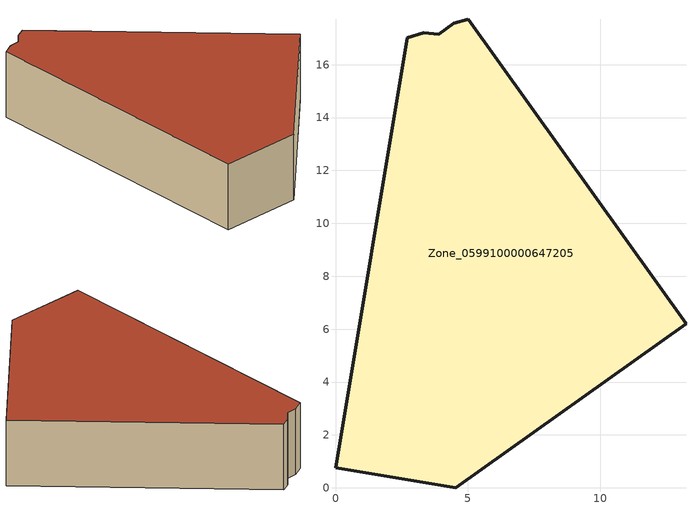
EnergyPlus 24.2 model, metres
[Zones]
Zone_0599100000647205
 floor ground (C_G): 3.91,17.15 4.47,17.56 5.02,17.72 13.25,6.2 4.55,0 0,0.77 2.72,17.02 3.33,17.21 z0
 wall outside (C_F): 0,0.77 4.55,0 13.25,6.2 5.02,17.72 4.47,17.56 3.91,17.15 3.33,17.21 2.72,17.02 0,0.77 z0:3.8
 roof outside (C_R): 3.91,17.15 3.33,17.21 2.72,17.02 0,0.77 4.55,0 13.25,6.2 5.02,17.72 4.47,17.56 z3.8
[BUILDING]
Pand.0599100000647205: North Axis=0; Terrain=City; Loads Convergence Tolerance Value=0.04; Temperature Convergence Tolerance Value=0.4; Solar Distribution=FullExterior; Maximum Number of Warmup Days=25; Minimum Number of Warmup Days=1
[Site:Location]
Rotterdam.The.Hague.AP_ZH_NLD Design_Conditions: Latitude=51.96; Longitude=4.45; Time Zone=1; Elevation=-4.5
[SITE:GROUNDTEMPERATURE:BUILDINGSURFACE]
18, 18, 18, 18, 18, 18, 18, 18, 18, 18, 18, 18
[MATERIAL] Thermal Absorptance=0.9; Solar Absorptance=0.7; Visible Absorptance=0.7
Name | Roughness | Thickness | Conductivity | Density | Specific Heat
G.TI.1975-1991 | MediumSmooth | 0.15 | 0.288461 | 540 | 1210
F.TI.1975-1991 | Rough | 0.3 | 0.230769 | 1920 | 840
R.TI.1975-1991 | MediumRough | 0.2 | 0.153846 | 1500 | 1000
[CONSTRUCTION]
C_G: G.TI.1975-1991
C_F: F.TI.1975-1991
C_R: R.TI.1975-1991
[ZONE]
Zone_0599100000647205: Type=1; Multiplier=1; Ceiling Height=Autocalculate; Volume=Autocalculate; Floor Area=autocalculate; Part of Total Floor Area=Yes
[ZONEINFILTRATION:DESIGNFLOWRATE]
Infil_Zone_0599100000647205: Zone or ZoneList or Space or SpaceList=Zone_0599100000647205; Schedule=AlwaysOn; Design Flow Rate Calculation Method=Flow/Area; Flow Rate per Floor Area=0.003; Constant Term Coefficient=1; Temperature Term Coefficient=0; Velocity Term Coefficient=0; Velocity Squared Term Coefficient=0
[HVACTEMPLATE:ZONE:IDEALLOADSAIRSYSTEM]
Zone_0599100000647205: Maximum Heating Supply Air Temperature=50; Minimum Cooling Supply Air Temperature=13; Maximum Heating Supply Air Humidity Ratio=0.0156; Minimum Cooling Supply Air Humidity Ratio=0.0077; Heating Limit=NoLimit; Cooling Limit=NoLimit; Dehumidification Control Type=ConstantSensibleHeatRatio; Cooling Sensible Heat Ratio=0.7; Dehumidification Setpoint=60; Humidification Control Type=None; Humidification Setpoint=30; Outdoor Air Method=None; Outdoor Air Flow Rate per Person=0.00944; Outdoor Air Flow Rate per Zone Floor Area=0; Outdoor Air Flow Rate per Zone=0; Demand Controlled Ventilation Type=None; Outdoor Air Economizer Type=NoEconomizer; Heat Recovery Type=None; Sensible Heat Recovery Effectiveness=0.7; Latent Heat Recovery Effectiveness=0.65
[ZONECONTROL:THERMOSTAT]
ThermostatControl_Zone_0599100000647205: Zone or ZoneList=Zone_0599100000647205; Control Type Schedule=DualSetpointControlType; Control 1=Thermostat_Zone_0599100000647205; Temperature Difference Between Cutout And Setpoint=0
[THERMOSTATSETPOINT:DUALSETPOINT]
Thermostat_Zone_0599100000647205: Heating Setpoint Temperature Schedule=HeatingSetpoint_Zone_0599100000647205; Cooling Setpoint Temperature Schedule=CoolingSetpoint_Zone_0599100000647205
[SCHEDULE:COMPACT]
HeatingSetpoint_Zone_0599100000647205: Through: 12/31, For: AllDays, Until: 24:00, 21
CoolingSetpoint_Zone_0599100000647205: Through: 12/31, For: AllDays, Until: 24:00, 24
DualSetpointControlType: Through: 12/31, For: AllDays, Until: 24:00, 4
AlwaysOn: Through: 12/31, For: AllDays, Until: 24:00, 1
